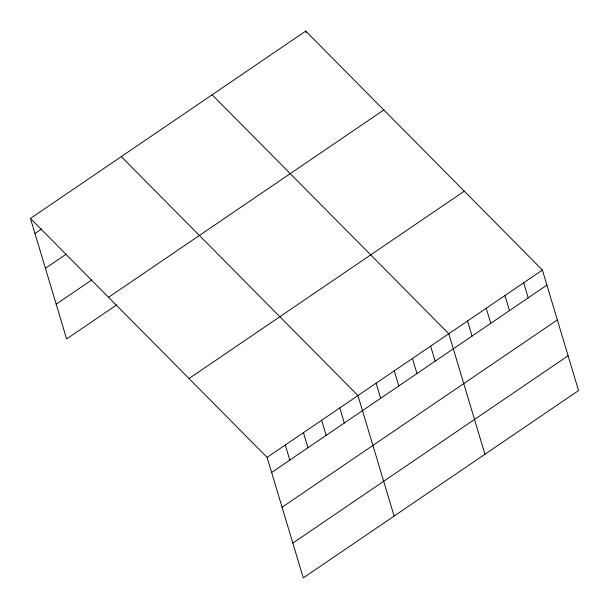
<?xml version="1.0" encoding="UTF-8"?>
<svg xmlns="http://www.w3.org/2000/svg" width="609" height="609" viewBox="0 0 609 609"><rect width="100%" height="100%" fill="white"/><g stroke="black" fill="none" stroke-linecap="round" stroke-linejoin="round"><path stroke-width="0.91" d="M30.45 218.441L305.726 31.097L542.391 270.046L578.55 390.559L303.274 577.903L267.115 457.382L30.45 218.441L66.609 338.954L116.57 304.957M34.972 233.513L41.785 228.877M45.409 268.31L65.848 254.402M56.165 304.157L91.746 279.95M108.547 297.291L383.83 109.955M189.018 378.532L464.294 191.196M267.115 457.382L542.391 270.046M271.637 472.462L546.92 285.119M282.074 507.251L557.357 319.915M292.83 543.106L568.113 355.763M212.138 94.798L448.803 333.74L484.954 454.253M121.29 156.62L357.955 395.561L394.114 516.074M523.671 282.782L528.201 297.854M504.952 295.525L509.482 310.598M486.233 308.261L490.763 323.333M467.514 321.004L472.044 336.077M430.632 346.102L435.153 361.183M412.46 358.465L416.982 373.545M305.726 31.097L306.258 32.871M394.297 370.835L398.819 385.908M376.126 383.198L380.648 398.271M339.792 407.923L344.313 423.004M321.621 420.294L326.142 435.366M303.449 432.656L307.971 447.729M285.286 445.019L289.808 460.092"/></g></svg>
